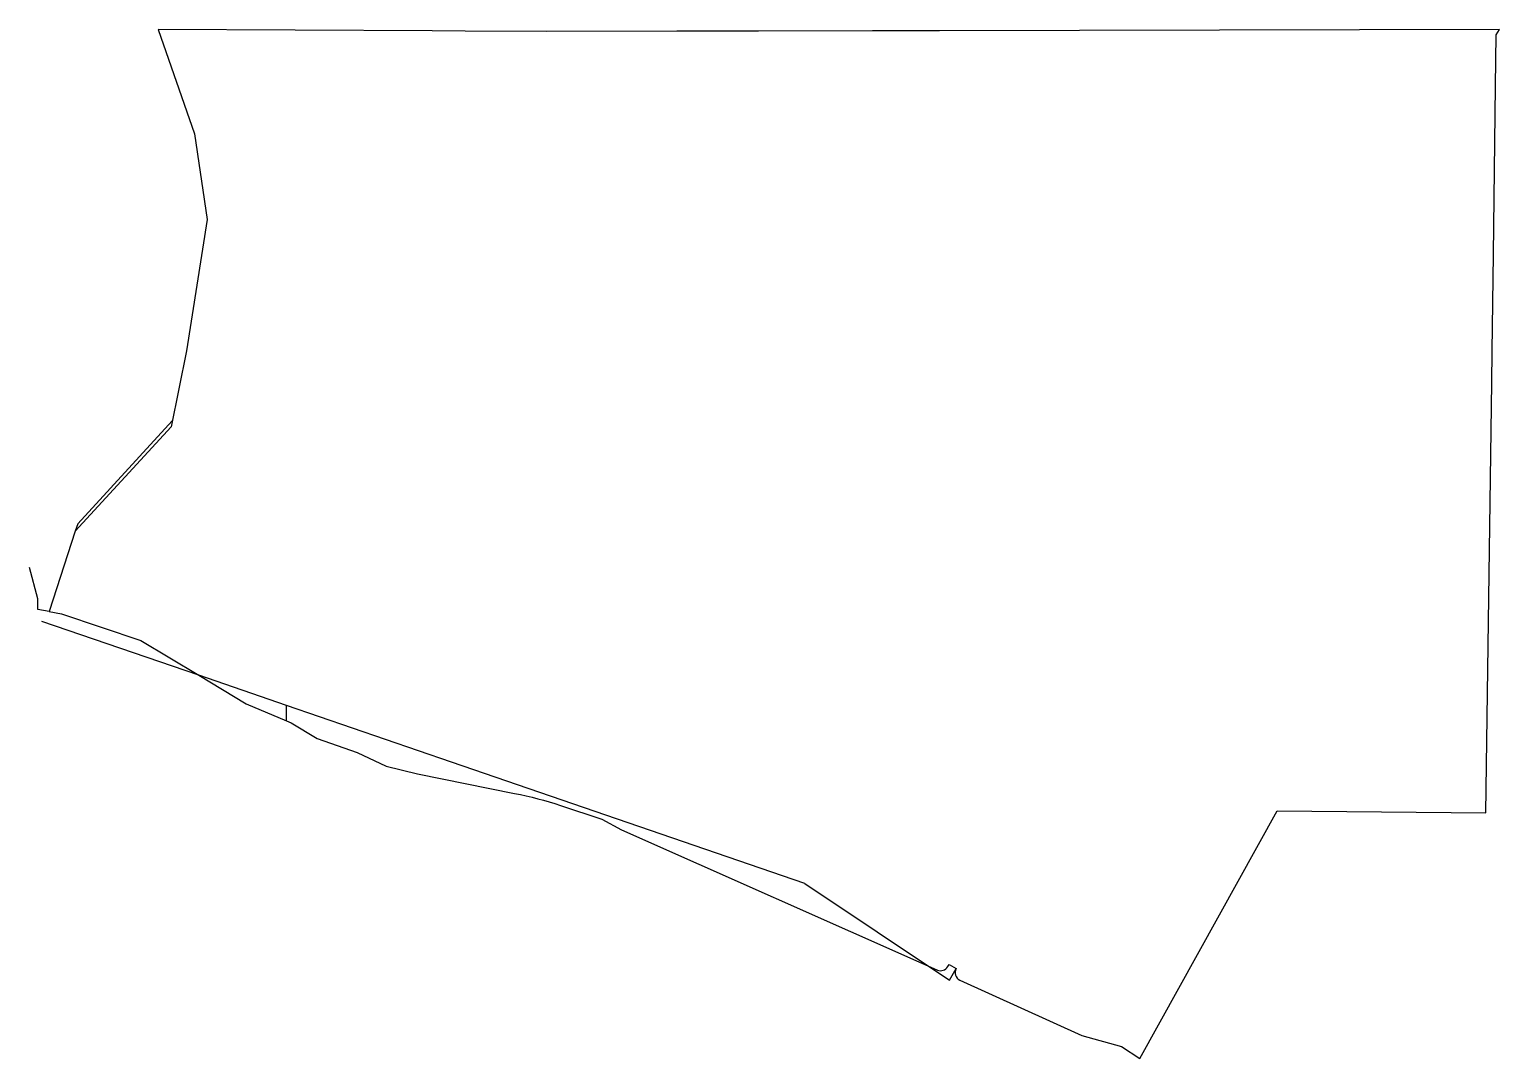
# Model space of a CAD drawing. Header units: feet. Extents: x 15239 to 24267, y 8926 to 15243.
import ezdxf

# ---------------------------------------------------------------- set-up
doc = ezdxf.new("R2010")
doc.units = ezdxf.units.FT
doc.header["$LTSCALE"] = 100
doc.header["$MEASUREMENT"] = 0
doc.layers.add('BOUNDARY', color=1, linetype='CONTINUOUS')

msp = doc.modelspace()

# ---------------------------------------------------------------- linework, layer by layer
at = {"layer": 'BOUNDARY'}
msp.add_line((16818.3, 10998.7), (16818.6, 11093.6), dxfattribs=at)
at = {"layer": 'BOUNDARY', "flags": 128}
msp.add_lwpolyline([(20754.9, 9496.2), (20814.4, 9469.8, 0.382977), (20878.1, 9490.5), (20886, 9504.1), (20929.4, 9478.9, 0.442527), (20952.1, 9408.4), (21701.3, 9067.8), (21945.4, 9000.7), (22057.9, 8926), (22901.2, 10446.6), (24183.1, 10434.5), (24218, 13073.7), (24220.6, 13268.1), (24228.4, 13861.9), (24242, 14894.2), (24246.2, 15210.9), (24266.6, 15242.7), (24265.3, 15243), (20826.7, 15235.4), (20415.2, 15234.5), (19715.1, 15232.9), (19215.2, 15231.8), (18415.4, 15230.1), (17914.7, 15232.9), (17711.9, 15234), (16029.2, 15243.5), (16253.2, 14602.5), (16331.5, 14076.7), (16204.6, 13270.3), (16109, 12803.6), (15520.8, 12163.4), (15360.3, 11670.4), (15436.5, 11656.2), (15923.2, 11491.8), (16278.8, 11278.9), (16570.1, 11103.1), (16818.3, 10998.7), (16847.2, 10986.6), (17005.2, 10890.6), (17251.2, 10805.1), (17429.3, 10720.1), (17622.2, 10673.4), (18218.8, 10554, -0.028852), (18500.7, 10480.5), (18753.4, 10394.7), (18875.3, 10329.7), (20754.9, 9496.3)], format="xyb", dxfattribs=at)
for points in [[(16116.8, 12841.6), (15535.7, 12209.2), (15520.8, 12163.4)], [(15360.3, 11670.4), (15291.4, 11683.1), (15291.7, 11748), (15239.2, 11939.8)], [(20000, 10000.1), (17830.5, 10745.9), (16818.6, 11093.6), (16278.8, 11278.9), (15315.7, 11609.9)], [(20000, 10000), (20887.9, 9407.5), (20929.4, 9478.9)]]:
    msp.add_lwpolyline(points, dxfattribs=at)

doc.saveas('drawing.dxf')
